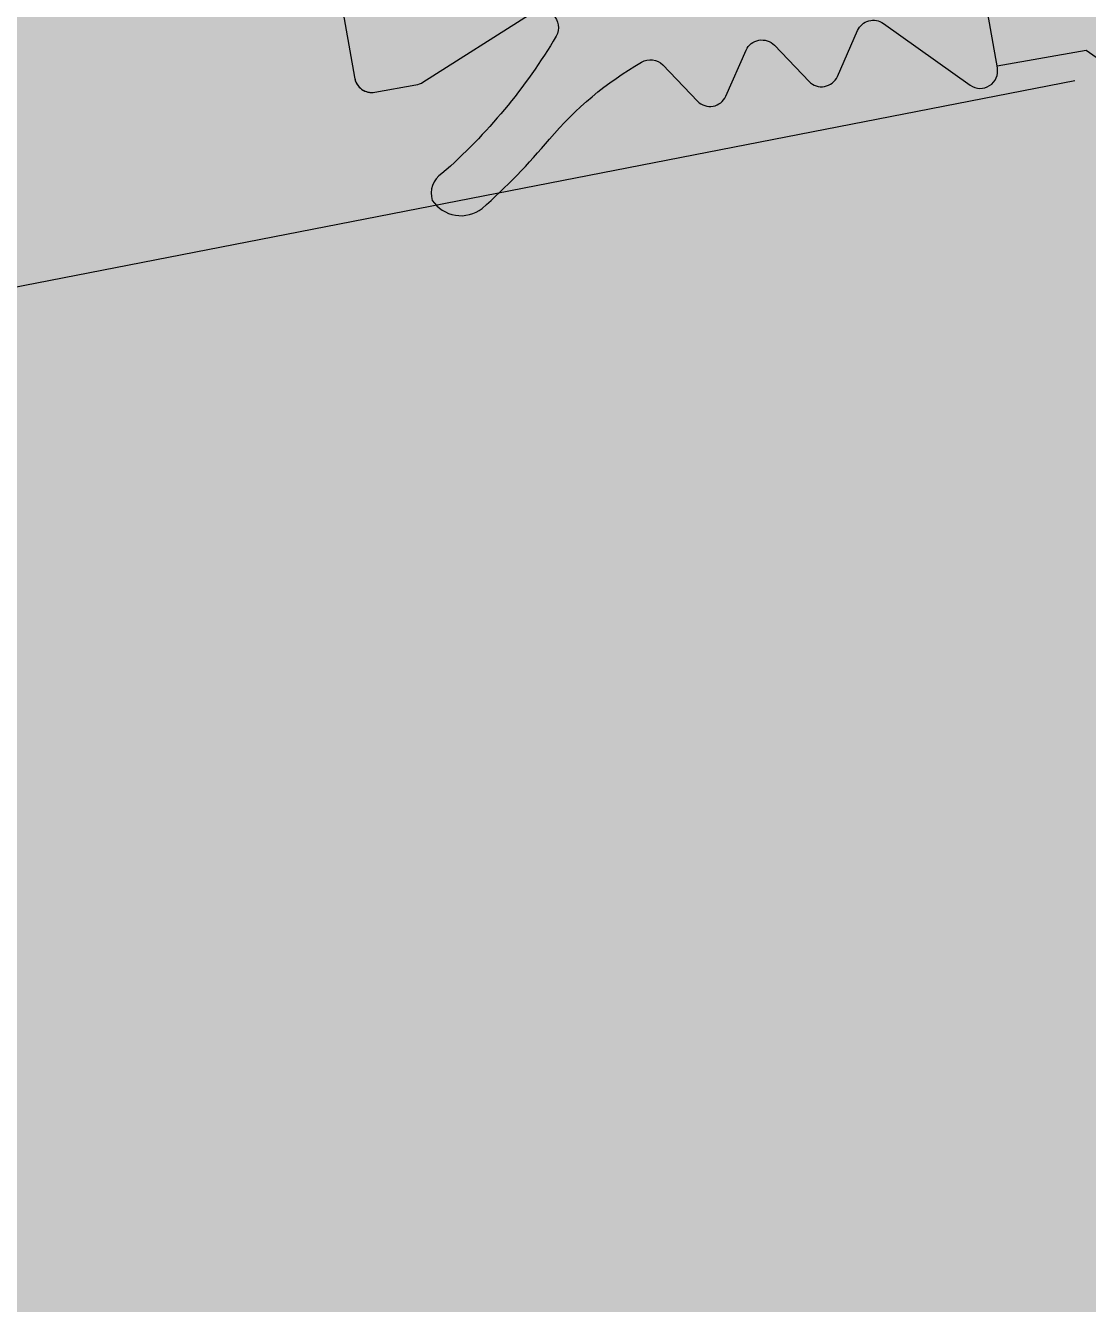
# Model space of a CAD drawing. Header units: millimetres. Extents: x -9096648 to 8741128, y -70248 to 735163.
# Drawn here: x -194502.36 to -194483.77, y 346344.55 to 346366.93 of the extents above; entities that cross this region are included whole.
import ezdxf
from ezdxf import colors
from ezdxf.entities.mleader import LeaderData, LeaderLine
from ezdxf.enums import TextEntityAlignment as Align
from ezdxf.math import Vec2, Vec3

# ---------------------------------------------------------------- set-up
doc = ezdxf.new("R2018")
doc.units = ezdxf.units.MM
for name, color, linetype, lineweight in [('АР_Маркер экспликации', 239, 'Continuous', 13), ('АР_Номер помещения', 1, 'Continuous', 25), ('АР_Отметки', 250, 'Continuous', 15), ('АР_Помещения_площадь', 19, 'Continuous', 9), ('АР_Размеры', 175, 'Continuous', 9), ('АР_Сущ Несущая стена', 202, 'Continuous', 30)]:
    doc.layers.add(name, color=color, linetype=linetype, lineweight=lineweight)
doc.layers.add('АР_Названия помещений', color=124, linetype='Continuous', lineweight=5, plot=False)
doc.styles.add('ISOCPEUR', font='isocpeui.ttf', dxfattribs={"height": 250})
doc.styles.get("Standard").update_dxf_attribs({"font": 'arial.ttf'})

# ---------------------------------------------------------------- blocks, each defined once
blk = doc.blocks.new('*U2187')
at = {"color": 8, "style": 'ISOCPEUR', "flags": 1}
blk.add_attdef('КАТЕГОРИЯ', (-499.166, -2092.186), '', height=250, dxfattribs=at)
at = {"layer": 'АР_Номер помещения', "color": 8, "style": 'ISOCPEUR'}
blk.add_attdef('НОМЕР_ПОМЕЩЕНИЯ', text='', height=300, dxfattribs=at).set_placement((-21006.233, -3796.072), align=Align.MIDDLE_CENTER)
at = {"layer": 'АР_Помещения_площадь', "color": 8, "lineweight": 30, "flags": 104}
blk.add_attdef('ИМЯ_ПОМЕЩЕНИЯ', text='', height=100, dxfattribs=at).set_placement((157.628, 1217.141), align=Align.MIDDLE_CENTER)
at = {"layer": 'АР_Помещения_площадь', "color": 8, "style": 'ISOCPEUR'}
blk.add_attdef('ПЛОЩАДЬ_ПОМЕЩЕНИЯ', text='', height=200, dxfattribs=at).set_placement((-20054.82, -13069.522), align=Align.MIDDLE_RIGHT)
blk = doc.blocks.new('*U2171')
at = {"color": 8, "style": 'ISOCPEUR', "flags": 1}
blk.add_attdef('КАТЕГОРИЯ', (-499.166, -2092.186), '', height=250, dxfattribs=at)
at = {"layer": 'АР_Номер помещения', "color": 8, "style": 'ISOCPEUR'}
blk.add_attdef('НОМЕР_ПОМЕЩЕНИЯ', text='', height=300, dxfattribs=at).set_placement((1135.237, -4683.519), align=Align.MIDDLE_CENTER)
at = {"layer": 'АР_Помещения_площадь', "color": 8, "lineweight": 30, "flags": 104}
blk.add_attdef('ИМЯ_ПОМЕЩЕНИЯ', text='', height=100, dxfattribs=at).set_placement((157.628, 1217.141), align=Align.MIDDLE_CENTER)
at = {"layer": 'АР_Помещения_площадь', "color": 8, "style": 'ISOCPEUR'}
blk.add_attdef('ПЛОЩАДЬ_ПОМЕЩЕНИЯ', text='', height=200, dxfattribs=at).set_placement((6388.051, -10752.088), align=Align.MIDDLE_RIGHT)
blk = doc.blocks.new('*U2167')
at = {"color": 8, "style": 'ISOCPEUR', "flags": 1}
blk.add_attdef('КАТЕГОРИЯ', (-499.166, -2092.186), '', height=250, dxfattribs=at)
at = {"layer": 'АР_Номер помещения', "color": 8, "style": 'ISOCPEUR'}
blk.add_attdef('НОМЕР_ПОМЕЩЕНИЯ', text='', height=300, dxfattribs=at).set_placement((-20232.679, 2600.078), align=Align.MIDDLE_CENTER)
at = {"layer": 'АР_Помещения_площадь', "color": 8, "style": 'ISOCPEUR'}
blk.add_attdef('ПЛОЩАДЬ_ПОМЕЩЕНИЯ', text='', height=200, dxfattribs=at).set_placement((-20053.458, 1769.683), align=Align.MIDDLE_RIGHT)
at = {"layer": 'АР_Помещения_площадь', "color": 8, "lineweight": 30, "flags": 104}
blk.add_attdef('ИМЯ_ПОМЕЩЕНИЯ', text='', height=100, dxfattribs=at).set_placement((157.628, 1217.141), align=Align.MIDDLE_CENTER)
blk = doc.blocks.new('*U2168')
at = {"color": 8, "style": 'ISOCPEUR', "flags": 1}
blk.add_attdef('КАТЕГОРИЯ', (-499.166, -2092.186), '', height=250, dxfattribs=at)
at = {"layer": 'АР_Номер помещения', "color": 8, "style": 'ISOCPEUR'}
blk.add_attdef('НОМЕР_ПОМЕЩЕНИЯ', text='', height=300, dxfattribs=at).set_placement((-17103.919, 4164.009), align=Align.MIDDLE_CENTER)
at = {"layer": 'АР_Помещения_площадь', "color": 8, "style": 'ISOCPEUR'}
blk.add_attdef('ПЛОЩАДЬ_ПОМЕЩЕНИЯ', text='', height=200, dxfattribs=at).set_placement((-15108.805, 2968.381), align=Align.MIDDLE_RIGHT)
at = {"layer": 'АР_Помещения_площадь', "color": 8, "lineweight": 30, "flags": 104}
blk.add_attdef('ИМЯ_ПОМЕЩЕНИЯ', text='', height=100, dxfattribs=at).set_placement((157.628, 1217.141), align=Align.MIDDLE_CENTER)
blk = doc.blocks.new('_DotSmall')
at = {"color": 8, "linetype": 'ByBlock', "const_width": 0.5}
blk.add_lwpolyline([(-0.0625, 0, 1), (0.0625, 0, 1)], format="xyb", close=True, dxfattribs=at)

msp = doc.modelspace()

# ---------------------------------------------------------------- linework, layer by layer
at = {"layer": 'АР_Размеры', "color": 8, "ltscale": 150}
msp.add_line((-194483.993, 346365.962), (-196545.19, 345964.013), dxfattribs=at)
msp.add_line((-194483.993, 346365.962), (-196545.19, 345964.013), dxfattribs=at)
msp.add_line((-194483.993, 346365.962), (-196545.19, 345964.013), dxfattribs=at)
msp.add_line((-194483.993, 346365.962), (-196545.19, 345964.013), dxfattribs=at)
msp.add_line((-194483.993, 346365.962), (-196545.19, 345964.013), dxfattribs=at)
msp.add_line((-194483.993, 346365.962), (-196545.19, 345964.013), dxfattribs=at)
msp.add_line((-194483.993, 346365.962), (-196545.19, 345964.013), dxfattribs=at)
msp.add_line((-194483.993, 346365.962), (-196545.19, 345964.013), dxfattribs=at)
msp.add_line((-194483.993, 346365.962), (-196545.19, 345964.013), dxfattribs=at)
msp.add_line((-194483.993, 346365.962), (-196545.19, 345964.013), dxfattribs=at)
msp.add_line((-194483.993, 346365.962), (-196545.19, 345964.013), dxfattribs=at)
msp.add_line((-194483.993, 346365.962), (-196545.19, 345964.013), dxfattribs=at)
msp.add_line((-194483.993, 346365.962), (-196545.19, 345964.013), dxfattribs=at)
msp.add_line((-194483.993, 346365.962), (-196545.19, 345964.013), dxfattribs=at)
msp.add_line((-194483.993, 346365.962), (-196545.19, 345964.013), dxfattribs=at)
msp.add_line((-194483.993, 346365.962), (-196545.19, 345964.013), dxfattribs=at)
msp.add_line((-194483.993, 346365.962), (-196545.19, 345964.013), dxfattribs=at)
msp.add_line((-194483.993, 346365.962), (-196545.19, 345964.013), dxfattribs=at)
msp.add_line((-194483.993, 346365.962), (-196545.19, 345964.013), dxfattribs=at)
msp.add_line((-194483.993, 346365.962), (-196545.19, 345964.013), dxfattribs=at)
msp.add_line((-194483.993, 346365.962), (-196545.19, 345964.013), dxfattribs=at)
msp.add_line((-194483.993, 346365.962), (-196545.19, 345964.013), dxfattribs=at)
msp.add_line((-194483.993, 346365.962), (-196545.19, 345964.013), dxfattribs=at)
msp.add_line((-194483.993, 346365.962), (-196545.19, 345964.013), dxfattribs=at)
msp.add_line((-194483.993, 346365.962), (-196545.19, 345964.013), dxfattribs=at)
msp.add_line((-194483.993, 346365.962), (-196545.19, 345964.013), dxfattribs=at)
msp.add_line((-194483.993, 346365.962), (-196545.19, 345964.013), dxfattribs=at)
msp.add_line((-194483.993, 346365.962), (-196545.19, 345964.013), dxfattribs=at)
msp.add_line((-194483.993, 346365.962), (-196545.19, 345964.013), dxfattribs=at)
msp.add_line((-194483.993, 346365.962), (-196545.19, 345964.013), dxfattribs=at)
msp.add_line((-194483.993, 346365.962), (-196545.19, 345964.013), dxfattribs=at)
msp.add_line((-194483.993, 346365.962), (-196545.19, 345964.013), dxfattribs=at)
msp.add_line((-194483.993, 346365.962), (-196545.19, 345964.013), dxfattribs=at)
msp.add_line((-194483.993, 346365.962), (-196545.19, 345964.013), dxfattribs=at)
msp.add_line((-194483.993, 346365.962), (-196545.19, 345964.013), dxfattribs=at)
at = {"layer": 'АР_Размеры', "color": 8, "lineweight": 0, "ltscale": 100, "transparency": 33554687}
msp.add_lwpolyline([(-194497.856, 346373.11), (-194496.6, 346366.027, 0.430028), (-194496.244, 346365.762), (-194495.524, 346365.89, 0.109814), (-194495.402, 346365.94), (-194493.51, 346367.143, -0.800036), (-194493.07, 346366.743, -0.079083), (-194495.069, 346364.336, 0.348803), (-194495.239, 346363.868, 0.436125), (-194494.368, 346363.727, 0.038423), (-194493.188, 346364.939, -0.086853), (-194491.578, 346366.288, -0.346763), (-194491.204, 346366.24), (-194490.596, 346365.604, 0.527877), (-194490.101, 346365.692), (-194489.748, 346366.498, -0.527877), (-194489.252, 346366.585), (-194488.645, 346365.95, 0.527877), (-194488.149, 346366.038), (-194487.796, 346366.844, -0.469739), (-194487.344, 346366.968), (-194485.823, 346365.885, 0.667984), (-194485.348, 346366.188), (-194486.919, 346375.048, 0.414214)], format="xyb", dxfattribs=at)
msp.add_lwpolyline([(-194497.856, 346373.11), (-194496.6, 346366.027, 0.430028), (-194496.244, 346365.762), (-194495.524, 346365.89, 0.109814), (-194495.402, 346365.94), (-194493.51, 346367.143, -0.800036), (-194493.07, 346366.743, -0.079083), (-194495.069, 346364.336, 0.348803), (-194495.239, 346363.868, 0.436125), (-194494.368, 346363.727, 0.038423), (-194493.188, 346364.939, -0.086853), (-194491.578, 346366.288, -0.346763), (-194491.204, 346366.24), (-194490.596, 346365.604, 0.527877), (-194490.101, 346365.692), (-194489.748, 346366.498, -0.527877), (-194489.252, 346366.585), (-194488.645, 346365.95, 0.527877), (-194488.149, 346366.038), (-194487.796, 346366.844, -0.469739), (-194487.344, 346366.968), (-194485.823, 346365.885, 0.667984), (-194485.348, 346366.188), (-194486.919, 346375.048, 0.414214)], format="xyb", dxfattribs=at)
msp.add_lwpolyline([(-194497.856, 346373.11), (-194496.6, 346366.027, 0.430028), (-194496.244, 346365.762), (-194495.524, 346365.89, 0.109814), (-194495.402, 346365.94), (-194493.51, 346367.143, -0.800036), (-194493.07, 346366.743, -0.079083), (-194495.069, 346364.336, 0.348803), (-194495.239, 346363.868, 0.436125), (-194494.368, 346363.727, 0.038423), (-194493.188, 346364.939, -0.086853), (-194491.578, 346366.288, -0.346763), (-194491.204, 346366.24), (-194490.596, 346365.604, 0.527877), (-194490.101, 346365.692), (-194489.748, 346366.498, -0.527877), (-194489.252, 346366.585), (-194488.645, 346365.95, 0.527877), (-194488.149, 346366.038), (-194487.796, 346366.844, -0.469739), (-194487.344, 346366.968), (-194485.823, 346365.885, 0.667984), (-194485.348, 346366.188), (-194486.919, 346375.048, 0.414214)], format="xyb", dxfattribs=at)
msp.add_lwpolyline([(-194497.856, 346373.11), (-194496.6, 346366.027, 0.430028), (-194496.244, 346365.762), (-194495.524, 346365.89, 0.109814), (-194495.402, 346365.94), (-194493.51, 346367.143, -0.800036), (-194493.07, 346366.743, -0.079083), (-194495.069, 346364.336, 0.348803), (-194495.239, 346363.868, 0.436125), (-194494.368, 346363.727, 0.038423), (-194493.188, 346364.939, -0.086853), (-194491.578, 346366.288, -0.346763), (-194491.204, 346366.24), (-194490.596, 346365.604, 0.527877), (-194490.101, 346365.692), (-194489.748, 346366.498, -0.527877), (-194489.252, 346366.585), (-194488.645, 346365.95, 0.527877), (-194488.149, 346366.038), (-194487.796, 346366.844, -0.469739), (-194487.344, 346366.968), (-194485.823, 346365.885, 0.667984), (-194485.348, 346366.188), (-194486.919, 346375.048, 0.414214)], format="xyb", dxfattribs=at)
msp.add_lwpolyline([(-194497.856, 346373.11), (-194496.6, 346366.027, 0.430028), (-194496.244, 346365.762), (-194495.524, 346365.89, 0.109814), (-194495.402, 346365.94), (-194493.51, 346367.143, -0.800036), (-194493.07, 346366.743, -0.079083), (-194495.069, 346364.336, 0.348803), (-194495.239, 346363.868, 0.436125), (-194494.368, 346363.727, 0.038423), (-194493.188, 346364.939, -0.086853), (-194491.578, 346366.288, -0.346763), (-194491.204, 346366.24), (-194490.596, 346365.604, 0.527877), (-194490.101, 346365.692), (-194489.748, 346366.498, -0.527877), (-194489.252, 346366.585), (-194488.645, 346365.95, 0.527877), (-194488.149, 346366.038), (-194487.796, 346366.844, -0.469739), (-194487.344, 346366.968), (-194485.823, 346365.885, 0.667984), (-194485.348, 346366.188), (-194486.919, 346375.048, 0.414214)], format="xyb", dxfattribs=at)
msp.add_lwpolyline([(-194497.856, 346373.11), (-194496.6, 346366.027, 0.430028), (-194496.244, 346365.762), (-194495.524, 346365.89, 0.109814), (-194495.402, 346365.94), (-194493.51, 346367.143, -0.800036), (-194493.07, 346366.743, -0.079083), (-194495.069, 346364.336, 0.348803), (-194495.239, 346363.868, 0.436125), (-194494.368, 346363.727, 0.038423), (-194493.188, 346364.939, -0.086853), (-194491.578, 346366.288, -0.346763), (-194491.204, 346366.24), (-194490.596, 346365.604, 0.527877), (-194490.101, 346365.692), (-194489.748, 346366.498, -0.527877), (-194489.252, 346366.585), (-194488.645, 346365.95, 0.527877), (-194488.149, 346366.038), (-194487.796, 346366.844, -0.469739), (-194487.344, 346366.968), (-194485.823, 346365.885, 0.667984), (-194485.348, 346366.188), (-194486.919, 346375.048, 0.414214)], format="xyb", dxfattribs=at)
msp.add_lwpolyline([(-194497.856, 346373.11), (-194496.6, 346366.027, 0.430028), (-194496.244, 346365.762), (-194495.524, 346365.89, 0.109814), (-194495.402, 346365.94), (-194493.51, 346367.143, -0.800036), (-194493.07, 346366.743, -0.079083), (-194495.069, 346364.336, 0.348803), (-194495.239, 346363.868, 0.436125), (-194494.368, 346363.727, 0.038423), (-194493.188, 346364.939, -0.086853), (-194491.578, 346366.288, -0.346763), (-194491.204, 346366.24), (-194490.596, 346365.604, 0.527877), (-194490.101, 346365.692), (-194489.748, 346366.498, -0.527877), (-194489.252, 346366.585), (-194488.645, 346365.95, 0.527877), (-194488.149, 346366.038), (-194487.796, 346366.844, -0.469739), (-194487.344, 346366.968), (-194485.823, 346365.885, 0.667984), (-194485.348, 346366.188), (-194486.919, 346375.048, 0.414214)], format="xyb", dxfattribs=at)
msp.add_lwpolyline([(-194497.856, 346373.11), (-194496.6, 346366.027, 0.430028), (-194496.244, 346365.762), (-194495.524, 346365.89, 0.109814), (-194495.402, 346365.94), (-194493.51, 346367.143, -0.800036), (-194493.07, 346366.743, -0.079083), (-194495.069, 346364.336, 0.348803), (-194495.239, 346363.868, 0.436125), (-194494.368, 346363.727, 0.038423), (-194493.188, 346364.939, -0.086853), (-194491.578, 346366.288, -0.346763), (-194491.204, 346366.24), (-194490.596, 346365.604, 0.527877), (-194490.101, 346365.692), (-194489.748, 346366.498, -0.527877), (-194489.252, 346366.585), (-194488.645, 346365.95, 0.527877), (-194488.149, 346366.038), (-194487.796, 346366.844, -0.469739), (-194487.344, 346366.968), (-194485.823, 346365.885, 0.667984), (-194485.348, 346366.188), (-194486.919, 346375.048, 0.414214)], format="xyb", dxfattribs=at)
msp.add_lwpolyline([(-194497.856, 346373.11), (-194496.6, 346366.027, 0.430028), (-194496.244, 346365.762), (-194495.524, 346365.89, 0.109814), (-194495.402, 346365.94), (-194493.51, 346367.143, -0.800036), (-194493.07, 346366.743, -0.079083), (-194495.069, 346364.336, 0.348803), (-194495.239, 346363.868, 0.436125), (-194494.368, 346363.727, 0.038423), (-194493.188, 346364.939, -0.086853), (-194491.578, 346366.288, -0.346763), (-194491.204, 346366.24), (-194490.596, 346365.604, 0.527877), (-194490.101, 346365.692), (-194489.748, 346366.498, -0.527877), (-194489.252, 346366.585), (-194488.645, 346365.95, 0.527877), (-194488.149, 346366.038), (-194487.796, 346366.844, -0.469739), (-194487.344, 346366.968), (-194485.823, 346365.885, 0.667984), (-194485.348, 346366.188), (-194486.919, 346375.048, 0.414214)], format="xyb", dxfattribs=at)
msp.add_lwpolyline([(-194497.856, 346373.11), (-194496.6, 346366.027, 0.430028), (-194496.244, 346365.762), (-194495.524, 346365.89, 0.109814), (-194495.402, 346365.94), (-194493.51, 346367.143, -0.800036), (-194493.07, 346366.743, -0.079083), (-194495.069, 346364.336, 0.348803), (-194495.239, 346363.868, 0.436125), (-194494.368, 346363.727, 0.038423), (-194493.188, 346364.939, -0.086853), (-194491.578, 346366.288, -0.346763), (-194491.204, 346366.24), (-194490.596, 346365.604, 0.527877), (-194490.101, 346365.692), (-194489.748, 346366.498, -0.527877), (-194489.252, 346366.585), (-194488.645, 346365.95, 0.527877), (-194488.149, 346366.038), (-194487.796, 346366.844, -0.469739), (-194487.344, 346366.968), (-194485.823, 346365.885, 0.667984), (-194485.348, 346366.188), (-194486.919, 346375.048, 0.414214)], format="xyb", dxfattribs=at)
msp.add_lwpolyline([(-194497.856, 346373.11), (-194496.6, 346366.027, 0.430028), (-194496.244, 346365.762), (-194495.524, 346365.89, 0.109814), (-194495.402, 346365.94), (-194493.51, 346367.143, -0.800036), (-194493.07, 346366.743, -0.079083), (-194495.069, 346364.336, 0.348803), (-194495.239, 346363.868, 0.436125), (-194494.368, 346363.727, 0.038423), (-194493.188, 346364.939, -0.086853), (-194491.578, 346366.288, -0.346763), (-194491.204, 346366.24), (-194490.596, 346365.604, 0.527877), (-194490.101, 346365.692), (-194489.748, 346366.498, -0.527877), (-194489.252, 346366.585), (-194488.645, 346365.95, 0.527877), (-194488.149, 346366.038), (-194487.796, 346366.844, -0.469739), (-194487.344, 346366.968), (-194485.823, 346365.885, 0.667984), (-194485.348, 346366.188), (-194486.919, 346375.048, 0.414214)], format="xyb", dxfattribs=at)
msp.add_lwpolyline([(-194497.856, 346373.11), (-194496.6, 346366.027, 0.430028), (-194496.244, 346365.762), (-194495.524, 346365.89, 0.109814), (-194495.402, 346365.94), (-194493.51, 346367.143, -0.800036), (-194493.07, 346366.743, -0.079083), (-194495.069, 346364.336, 0.348803), (-194495.239, 346363.868, 0.436125), (-194494.368, 346363.727, 0.038423), (-194493.188, 346364.939, -0.086853), (-194491.578, 346366.288, -0.346763), (-194491.204, 346366.24), (-194490.596, 346365.604, 0.527877), (-194490.101, 346365.692), (-194489.748, 346366.498, -0.527877), (-194489.252, 346366.585), (-194488.645, 346365.95, 0.527877), (-194488.149, 346366.038), (-194487.796, 346366.844, -0.469739), (-194487.344, 346366.968), (-194485.823, 346365.885, 0.667984), (-194485.348, 346366.188), (-194486.919, 346375.048, 0.414214)], format="xyb", dxfattribs=at)
msp.add_lwpolyline([(-194497.856, 346373.11), (-194496.6, 346366.027, 0.430028), (-194496.244, 346365.762), (-194495.524, 346365.89, 0.109814), (-194495.402, 346365.94), (-194493.51, 346367.143, -0.800036), (-194493.07, 346366.743, -0.079083), (-194495.069, 346364.336, 0.348803), (-194495.239, 346363.868, 0.436125), (-194494.368, 346363.727, 0.038423), (-194493.188, 346364.939, -0.086853), (-194491.578, 346366.288, -0.346763), (-194491.204, 346366.24), (-194490.596, 346365.604, 0.527877), (-194490.101, 346365.692), (-194489.748, 346366.498, -0.527877), (-194489.252, 346366.585), (-194488.645, 346365.95, 0.527877), (-194488.149, 346366.038), (-194487.796, 346366.844, -0.469739), (-194487.344, 346366.968), (-194485.823, 346365.885, 0.667984), (-194485.348, 346366.188), (-194486.919, 346375.048, 0.414214)], format="xyb", dxfattribs=at)
msp.add_lwpolyline([(-194497.856, 346373.11), (-194496.6, 346366.027, 0.430028), (-194496.244, 346365.762), (-194495.524, 346365.89, 0.109814), (-194495.402, 346365.94), (-194493.51, 346367.143, -0.800036), (-194493.07, 346366.743, -0.079083), (-194495.069, 346364.336, 0.348803), (-194495.239, 346363.868, 0.436125), (-194494.368, 346363.727, 0.038423), (-194493.188, 346364.939, -0.086853), (-194491.578, 346366.288, -0.346763), (-194491.204, 346366.24), (-194490.596, 346365.604, 0.527877), (-194490.101, 346365.692), (-194489.748, 346366.498, -0.527877), (-194489.252, 346366.585), (-194488.645, 346365.95, 0.527877), (-194488.149, 346366.038), (-194487.796, 346366.844, -0.469739), (-194487.344, 346366.968), (-194485.823, 346365.885, 0.667984), (-194485.348, 346366.188), (-194486.919, 346375.048, 0.414214)], format="xyb", dxfattribs=at)
msp.add_lwpolyline([(-194497.856, 346373.11), (-194496.6, 346366.027, 0.430028), (-194496.244, 346365.762), (-194495.524, 346365.89, 0.109814), (-194495.402, 346365.94), (-194493.51, 346367.143, -0.800036), (-194493.07, 346366.743, -0.079083), (-194495.069, 346364.336, 0.348803), (-194495.239, 346363.868, 0.436125), (-194494.368, 346363.727, 0.038423), (-194493.188, 346364.939, -0.086853), (-194491.578, 346366.288, -0.346763), (-194491.204, 346366.24), (-194490.596, 346365.604, 0.527877), (-194490.101, 346365.692), (-194489.748, 346366.498, -0.527877), (-194489.252, 346366.585), (-194488.645, 346365.95, 0.527877), (-194488.149, 346366.038), (-194487.796, 346366.844, -0.469739), (-194487.344, 346366.968), (-194485.823, 346365.885, 0.667984), (-194485.348, 346366.188), (-194486.919, 346375.048, 0.414214)], format="xyb", dxfattribs=at)
msp.add_lwpolyline([(-194497.856, 346373.11), (-194496.6, 346366.027, 0.430028), (-194496.244, 346365.762), (-194495.524, 346365.89, 0.109814), (-194495.402, 346365.94), (-194493.51, 346367.143, -0.800036), (-194493.07, 346366.743, -0.079083), (-194495.069, 346364.336, 0.348803), (-194495.239, 346363.868, 0.436125), (-194494.368, 346363.727, 0.038423), (-194493.188, 346364.939, -0.086853), (-194491.578, 346366.288, -0.346763), (-194491.204, 346366.24), (-194490.596, 346365.604, 0.527877), (-194490.101, 346365.692), (-194489.748, 346366.498, -0.527877), (-194489.252, 346366.585), (-194488.645, 346365.95, 0.527877), (-194488.149, 346366.038), (-194487.796, 346366.844, -0.469739), (-194487.344, 346366.968), (-194485.823, 346365.885, 0.667984), (-194485.348, 346366.188), (-194486.919, 346375.048, 0.414214)], format="xyb", dxfattribs=at)
msp.add_lwpolyline([(-194497.856, 346373.11), (-194496.6, 346366.027, 0.430028), (-194496.244, 346365.762), (-194495.524, 346365.89, 0.109814), (-194495.402, 346365.94), (-194493.51, 346367.143, -0.800036), (-194493.07, 346366.743, -0.079083), (-194495.069, 346364.336, 0.348803), (-194495.239, 346363.868, 0.436125), (-194494.368, 346363.727, 0.038423), (-194493.188, 346364.939, -0.086853), (-194491.578, 346366.288, -0.346763), (-194491.204, 346366.24), (-194490.596, 346365.604, 0.527877), (-194490.101, 346365.692), (-194489.748, 346366.498, -0.527877), (-194489.252, 346366.585), (-194488.645, 346365.95, 0.527877), (-194488.149, 346366.038), (-194487.796, 346366.844, -0.469739), (-194487.344, 346366.968), (-194485.823, 346365.885, 0.667984), (-194485.348, 346366.188), (-194486.919, 346375.048, 0.414214)], format="xyb", dxfattribs=at)
msp.add_lwpolyline([(-194497.856, 346373.11), (-194496.6, 346366.027, 0.430028), (-194496.244, 346365.762), (-194495.524, 346365.89, 0.109814), (-194495.402, 346365.94), (-194493.51, 346367.143, -0.800036), (-194493.07, 346366.743, -0.079083), (-194495.069, 346364.336, 0.348803), (-194495.239, 346363.868, 0.436125), (-194494.368, 346363.727, 0.038423), (-194493.188, 346364.939, -0.086853), (-194491.578, 346366.288, -0.346763), (-194491.204, 346366.24), (-194490.596, 346365.604, 0.527877), (-194490.101, 346365.692), (-194489.748, 346366.498, -0.527877), (-194489.252, 346366.585), (-194488.645, 346365.95, 0.527877), (-194488.149, 346366.038), (-194487.796, 346366.844, -0.469739), (-194487.344, 346366.968), (-194485.823, 346365.885, 0.667984), (-194485.348, 346366.188), (-194486.919, 346375.048, 0.414214)], format="xyb", dxfattribs=at)
msp.add_lwpolyline([(-194497.856, 346373.11), (-194496.6, 346366.027, 0.430028), (-194496.244, 346365.762), (-194495.524, 346365.89, 0.109814), (-194495.402, 346365.94), (-194493.51, 346367.143, -0.800036), (-194493.07, 346366.743, -0.079083), (-194495.069, 346364.336, 0.348803), (-194495.239, 346363.868, 0.436125), (-194494.368, 346363.727, 0.038423), (-194493.188, 346364.939, -0.086853), (-194491.578, 346366.288, -0.346763), (-194491.204, 346366.24), (-194490.596, 346365.604, 0.527877), (-194490.101, 346365.692), (-194489.748, 346366.498, -0.527877), (-194489.252, 346366.585), (-194488.645, 346365.95, 0.527877), (-194488.149, 346366.038), (-194487.796, 346366.844, -0.469739), (-194487.344, 346366.968), (-194485.823, 346365.885, 0.667984), (-194485.348, 346366.188), (-194486.919, 346375.048, 0.414214)], format="xyb", dxfattribs=at)
msp.add_lwpolyline([(-194497.856, 346373.11), (-194496.6, 346366.027, 0.430028), (-194496.244, 346365.762), (-194495.524, 346365.89, 0.109814), (-194495.402, 346365.94), (-194493.51, 346367.143, -0.800036), (-194493.07, 346366.743, -0.079083), (-194495.069, 346364.336, 0.348803), (-194495.239, 346363.868, 0.436125), (-194494.368, 346363.727, 0.038423), (-194493.188, 346364.939, -0.086853), (-194491.578, 346366.288, -0.346763), (-194491.204, 346366.24), (-194490.596, 346365.604, 0.527877), (-194490.101, 346365.692), (-194489.748, 346366.498, -0.527877), (-194489.252, 346366.585), (-194488.645, 346365.95, 0.527877), (-194488.149, 346366.038), (-194487.796, 346366.844, -0.469739), (-194487.344, 346366.968), (-194485.823, 346365.885, 0.667984), (-194485.348, 346366.188), (-194486.919, 346375.048, 0.414214)], format="xyb", dxfattribs=at)
msp.add_lwpolyline([(-194497.856, 346373.11), (-194496.6, 346366.027, 0.430028), (-194496.244, 346365.762), (-194495.524, 346365.89, 0.109814), (-194495.402, 346365.94), (-194493.51, 346367.143, -0.800036), (-194493.07, 346366.743, -0.079083), (-194495.069, 346364.336, 0.348803), (-194495.239, 346363.868, 0.436125), (-194494.368, 346363.727, 0.038423), (-194493.188, 346364.939, -0.086853), (-194491.578, 346366.288, -0.346763), (-194491.204, 346366.24), (-194490.596, 346365.604, 0.527877), (-194490.101, 346365.692), (-194489.748, 346366.498, -0.527877), (-194489.252, 346366.585), (-194488.645, 346365.95, 0.527877), (-194488.149, 346366.038), (-194487.796, 346366.844, -0.469739), (-194487.344, 346366.968), (-194485.823, 346365.885, 0.667984), (-194485.348, 346366.188), (-194486.919, 346375.048, 0.414214)], format="xyb", dxfattribs=at)
msp.add_lwpolyline([(-194497.856, 346373.11), (-194496.6, 346366.027, 0.430028), (-194496.244, 346365.762), (-194495.524, 346365.89, 0.109814), (-194495.402, 346365.94), (-194493.51, 346367.143, -0.800036), (-194493.07, 346366.743, -0.079083), (-194495.069, 346364.336, 0.348803), (-194495.239, 346363.868, 0.436125), (-194494.368, 346363.727, 0.038423), (-194493.188, 346364.939, -0.086853), (-194491.578, 346366.288, -0.346763), (-194491.204, 346366.24), (-194490.596, 346365.604, 0.527877), (-194490.101, 346365.692), (-194489.748, 346366.498, -0.527877), (-194489.252, 346366.585), (-194488.645, 346365.95, 0.527877), (-194488.149, 346366.038), (-194487.796, 346366.844, -0.469739), (-194487.344, 346366.968), (-194485.823, 346365.885, 0.667984), (-194485.348, 346366.188), (-194486.919, 346375.048, 0.414214)], format="xyb", dxfattribs=at)
msp.add_lwpolyline([(-194497.856, 346373.11), (-194496.6, 346366.027, 0.430028), (-194496.244, 346365.762), (-194495.524, 346365.89, 0.109814), (-194495.402, 346365.94), (-194493.51, 346367.143, -0.800036), (-194493.07, 346366.743, -0.079083), (-194495.069, 346364.336, 0.348803), (-194495.239, 346363.868, 0.436125), (-194494.368, 346363.727, 0.038423), (-194493.188, 346364.939, -0.086853), (-194491.578, 346366.288, -0.346763), (-194491.204, 346366.24), (-194490.596, 346365.604, 0.527877), (-194490.101, 346365.692), (-194489.748, 346366.498, -0.527877), (-194489.252, 346366.585), (-194488.645, 346365.95, 0.527877), (-194488.149, 346366.038), (-194487.796, 346366.844, -0.469739), (-194487.344, 346366.968), (-194485.823, 346365.885, 0.667984), (-194485.348, 346366.188), (-194486.919, 346375.048, 0.414214)], format="xyb", dxfattribs=at)
msp.add_lwpolyline([(-194497.856, 346373.11), (-194496.6, 346366.027, 0.430028), (-194496.244, 346365.762), (-194495.524, 346365.89, 0.109814), (-194495.402, 346365.94), (-194493.51, 346367.143, -0.800036), (-194493.07, 346366.743, -0.079083), (-194495.069, 346364.336, 0.348803), (-194495.239, 346363.868, 0.436125), (-194494.368, 346363.727, 0.038423), (-194493.188, 346364.939, -0.086853), (-194491.578, 346366.288, -0.346763), (-194491.204, 346366.24), (-194490.596, 346365.604, 0.527877), (-194490.101, 346365.692), (-194489.748, 346366.498, -0.527877), (-194489.252, 346366.585), (-194488.645, 346365.95, 0.527877), (-194488.149, 346366.038), (-194487.796, 346366.844, -0.469739), (-194487.344, 346366.968), (-194485.823, 346365.885, 0.667984), (-194485.348, 346366.188), (-194486.919, 346375.048, 0.414214)], format="xyb", dxfattribs=at)
msp.add_lwpolyline([(-194497.856, 346373.11), (-194496.6, 346366.027, 0.430028), (-194496.244, 346365.762), (-194495.524, 346365.89, 0.109814), (-194495.402, 346365.94), (-194493.51, 346367.143, -0.800036), (-194493.07, 346366.743, -0.079083), (-194495.069, 346364.336, 0.348803), (-194495.239, 346363.868, 0.436125), (-194494.368, 346363.727, 0.038423), (-194493.188, 346364.939, -0.086853), (-194491.578, 346366.288, -0.346763), (-194491.204, 346366.24), (-194490.596, 346365.604, 0.527877), (-194490.101, 346365.692), (-194489.748, 346366.498, -0.527877), (-194489.252, 346366.585), (-194488.645, 346365.95, 0.527877), (-194488.149, 346366.038), (-194487.796, 346366.844, -0.469739), (-194487.344, 346366.968), (-194485.823, 346365.885, 0.667984), (-194485.348, 346366.188), (-194486.919, 346375.048, 0.414214)], format="xyb", dxfattribs=at)
msp.add_lwpolyline([(-194497.856, 346373.11), (-194496.6, 346366.027, 0.430028), (-194496.244, 346365.762), (-194495.524, 346365.89, 0.109814), (-194495.402, 346365.94), (-194493.51, 346367.143, -0.800036), (-194493.07, 346366.743, -0.079083), (-194495.069, 346364.336, 0.348803), (-194495.239, 346363.868, 0.436125), (-194494.368, 346363.727, 0.038423), (-194493.188, 346364.939, -0.086853), (-194491.578, 346366.288, -0.346763), (-194491.204, 346366.24), (-194490.596, 346365.604, 0.527877), (-194490.101, 346365.692), (-194489.748, 346366.498, -0.527877), (-194489.252, 346366.585), (-194488.645, 346365.95, 0.527877), (-194488.149, 346366.038), (-194487.796, 346366.844, -0.469739), (-194487.344, 346366.968), (-194485.823, 346365.885, 0.667984), (-194485.348, 346366.188), (-194486.919, 346375.048, 0.414214)], format="xyb", dxfattribs=at)
msp.add_lwpolyline([(-194497.856, 346373.11), (-194496.6, 346366.027, 0.430028), (-194496.244, 346365.762), (-194495.524, 346365.89, 0.109814), (-194495.402, 346365.94), (-194493.51, 346367.143, -0.800036), (-194493.07, 346366.743, -0.079083), (-194495.069, 346364.336, 0.348803), (-194495.239, 346363.868, 0.436125), (-194494.368, 346363.727, 0.038423), (-194493.188, 346364.939, -0.086853), (-194491.578, 346366.288, -0.346763), (-194491.204, 346366.24), (-194490.596, 346365.604, 0.527877), (-194490.101, 346365.692), (-194489.748, 346366.498, -0.527877), (-194489.252, 346366.585), (-194488.645, 346365.95, 0.527877), (-194488.149, 346366.038), (-194487.796, 346366.844, -0.469739), (-194487.344, 346366.968), (-194485.823, 346365.885, 0.667984), (-194485.348, 346366.188), (-194486.919, 346375.048, 0.414214)], format="xyb", dxfattribs=at)
msp.add_lwpolyline([(-194497.856, 346373.11), (-194496.6, 346366.027, 0.430028), (-194496.244, 346365.762), (-194495.524, 346365.89, 0.109814), (-194495.402, 346365.94), (-194493.51, 346367.143, -0.800036), (-194493.07, 346366.743, -0.079083), (-194495.069, 346364.336, 0.348803), (-194495.239, 346363.868, 0.436125), (-194494.368, 346363.727, 0.038423), (-194493.188, 346364.939, -0.086853), (-194491.578, 346366.288, -0.346763), (-194491.204, 346366.24), (-194490.596, 346365.604, 0.527877), (-194490.101, 346365.692), (-194489.748, 346366.498, -0.527877), (-194489.252, 346366.585), (-194488.645, 346365.95, 0.527877), (-194488.149, 346366.038), (-194487.796, 346366.844, -0.469739), (-194487.344, 346366.968), (-194485.823, 346365.885, 0.667984), (-194485.348, 346366.188), (-194486.919, 346375.048, 0.414214)], format="xyb", dxfattribs=at)
msp.add_lwpolyline([(-194497.856, 346373.11), (-194496.6, 346366.027, 0.430028), (-194496.244, 346365.762), (-194495.524, 346365.89, 0.109814), (-194495.402, 346365.94), (-194493.51, 346367.143, -0.800036), (-194493.07, 346366.743, -0.079083), (-194495.069, 346364.336, 0.348803), (-194495.239, 346363.868, 0.436125), (-194494.368, 346363.727, 0.038423), (-194493.188, 346364.939, -0.086853), (-194491.578, 346366.288, -0.346763), (-194491.204, 346366.24), (-194490.596, 346365.604, 0.527877), (-194490.101, 346365.692), (-194489.748, 346366.498, -0.527877), (-194489.252, 346366.585), (-194488.645, 346365.95, 0.527877), (-194488.149, 346366.038), (-194487.796, 346366.844, -0.469739), (-194487.344, 346366.968), (-194485.823, 346365.885, 0.667984), (-194485.348, 346366.188), (-194486.919, 346375.048, 0.414214)], format="xyb", dxfattribs=at)
msp.add_lwpolyline([(-194497.856, 346373.11), (-194496.6, 346366.027, 0.430028), (-194496.244, 346365.762), (-194495.524, 346365.89, 0.109814), (-194495.402, 346365.94), (-194493.51, 346367.143, -0.800036), (-194493.07, 346366.743, -0.079083), (-194495.069, 346364.336, 0.348803), (-194495.239, 346363.868, 0.436125), (-194494.368, 346363.727, 0.038423), (-194493.188, 346364.939, -0.086853), (-194491.578, 346366.288, -0.346763), (-194491.204, 346366.24), (-194490.596, 346365.604, 0.527877), (-194490.101, 346365.692), (-194489.748, 346366.498, -0.527877), (-194489.252, 346366.585), (-194488.645, 346365.95, 0.527877), (-194488.149, 346366.038), (-194487.796, 346366.844, -0.469739), (-194487.344, 346366.968), (-194485.823, 346365.885, 0.667984), (-194485.348, 346366.188), (-194486.919, 346375.048, 0.414214)], format="xyb", dxfattribs=at)
msp.add_lwpolyline([(-194497.856, 346373.11), (-194496.6, 346366.027, 0.430028), (-194496.244, 346365.762), (-194495.524, 346365.89, 0.109814), (-194495.402, 346365.94), (-194493.51, 346367.143, -0.800036), (-194493.07, 346366.743, -0.079083), (-194495.069, 346364.336, 0.348803), (-194495.239, 346363.868, 0.436125), (-194494.368, 346363.727, 0.038423), (-194493.188, 346364.939, -0.086853), (-194491.578, 346366.288, -0.346763), (-194491.204, 346366.24), (-194490.596, 346365.604, 0.527877), (-194490.101, 346365.692), (-194489.748, 346366.498, -0.527877), (-194489.252, 346366.585), (-194488.645, 346365.95, 0.527877), (-194488.149, 346366.038), (-194487.796, 346366.844, -0.469739), (-194487.344, 346366.968), (-194485.823, 346365.885, 0.667984), (-194485.348, 346366.188), (-194486.919, 346375.048, 0.414214)], format="xyb", dxfattribs=at)
msp.add_lwpolyline([(-194497.856, 346373.11), (-194496.6, 346366.027, 0.430028), (-194496.244, 346365.762), (-194495.524, 346365.89, 0.109814), (-194495.402, 346365.94), (-194493.51, 346367.143, -0.800036), (-194493.07, 346366.743, -0.079083), (-194495.069, 346364.336, 0.348803), (-194495.239, 346363.868, 0.436125), (-194494.368, 346363.727, 0.038423), (-194493.188, 346364.939, -0.086853), (-194491.578, 346366.288, -0.346763), (-194491.204, 346366.24), (-194490.596, 346365.604, 0.527877), (-194490.101, 346365.692), (-194489.748, 346366.498, -0.527877), (-194489.252, 346366.585), (-194488.645, 346365.95, 0.527877), (-194488.149, 346366.038), (-194487.796, 346366.844, -0.469739), (-194487.344, 346366.968), (-194485.823, 346365.885, 0.667984), (-194485.348, 346366.188), (-194486.919, 346375.048, 0.414214)], format="xyb", dxfattribs=at)
msp.add_lwpolyline([(-194497.856, 346373.11), (-194496.6, 346366.027, 0.430028), (-194496.244, 346365.762), (-194495.524, 346365.89, 0.109814), (-194495.402, 346365.94), (-194493.51, 346367.143, -0.800036), (-194493.07, 346366.743, -0.079083), (-194495.069, 346364.336, 0.348803), (-194495.239, 346363.868, 0.436125), (-194494.368, 346363.727, 0.038423), (-194493.188, 346364.939, -0.086853), (-194491.578, 346366.288, -0.346763), (-194491.204, 346366.24), (-194490.596, 346365.604, 0.527877), (-194490.101, 346365.692), (-194489.748, 346366.498, -0.527877), (-194489.252, 346366.585), (-194488.645, 346365.95, 0.527877), (-194488.149, 346366.038), (-194487.796, 346366.844, -0.469739), (-194487.344, 346366.968), (-194485.823, 346365.885, 0.667984), (-194485.348, 346366.188), (-194486.919, 346375.048, 0.414214)], format="xyb", dxfattribs=at)
msp.add_lwpolyline([(-194497.856, 346373.11), (-194496.6, 346366.027, 0.430028), (-194496.244, 346365.762), (-194495.524, 346365.89, 0.109814), (-194495.402, 346365.94), (-194493.51, 346367.143, -0.800036), (-194493.07, 346366.743, -0.079083), (-194495.069, 346364.336, 0.348803), (-194495.239, 346363.868, 0.436125), (-194494.368, 346363.727, 0.038423), (-194493.188, 346364.939, -0.086853), (-194491.578, 346366.288, -0.346763), (-194491.204, 346366.24), (-194490.596, 346365.604, 0.527877), (-194490.101, 346365.692), (-194489.748, 346366.498, -0.527877), (-194489.252, 346366.585), (-194488.645, 346365.95, 0.527877), (-194488.149, 346366.038), (-194487.796, 346366.844, -0.469739), (-194487.344, 346366.968), (-194485.823, 346365.885, 0.667984), (-194485.348, 346366.188), (-194486.919, 346375.048, 0.414214)], format="xyb", dxfattribs=at)
msp.add_lwpolyline([(-194476.473, 346325.193), (-194476.078, 346325.758), (-194483.227, 346366.098), (-194483.793, 346366.493), (-194485.353, 346366.216)], dxfattribs=at)
msp.add_lwpolyline([(-194476.473, 346325.193), (-194476.078, 346325.758), (-194483.227, 346366.098), (-194483.793, 346366.493), (-194485.353, 346366.216)], dxfattribs=at)
msp.add_lwpolyline([(-194476.473, 346325.193), (-194476.078, 346325.758), (-194483.227, 346366.098), (-194483.793, 346366.493), (-194485.353, 346366.216)], dxfattribs=at)
msp.add_lwpolyline([(-194476.473, 346325.193), (-194476.078, 346325.758), (-194483.227, 346366.098), (-194483.793, 346366.493), (-194485.353, 346366.216)], dxfattribs=at)
msp.add_lwpolyline([(-194476.473, 346325.193), (-194476.078, 346325.758), (-194483.227, 346366.098), (-194483.793, 346366.493), (-194485.353, 346366.216)], dxfattribs=at)
msp.add_lwpolyline([(-194476.473, 346325.193), (-194476.078, 346325.758), (-194483.227, 346366.098), (-194483.793, 346366.493), (-194485.353, 346366.216)], dxfattribs=at)
msp.add_lwpolyline([(-194476.473, 346325.193), (-194476.078, 346325.758), (-194483.227, 346366.098), (-194483.793, 346366.493), (-194485.353, 346366.216)], dxfattribs=at)
msp.add_lwpolyline([(-194476.473, 346325.193), (-194476.078, 346325.758), (-194483.227, 346366.098), (-194483.793, 346366.493), (-194485.353, 346366.216)], dxfattribs=at)
msp.add_lwpolyline([(-194476.473, 346325.193), (-194476.078, 346325.758), (-194483.227, 346366.098), (-194483.793, 346366.493), (-194485.353, 346366.216)], dxfattribs=at)
msp.add_lwpolyline([(-194476.473, 346325.193), (-194476.078, 346325.758), (-194483.227, 346366.098), (-194483.793, 346366.493), (-194485.353, 346366.216)], dxfattribs=at)
msp.add_lwpolyline([(-194476.473, 346325.193), (-194476.078, 346325.758), (-194483.227, 346366.098), (-194483.793, 346366.493), (-194485.353, 346366.216)], dxfattribs=at)
msp.add_lwpolyline([(-194476.473, 346325.193), (-194476.078, 346325.758), (-194483.227, 346366.098), (-194483.793, 346366.493), (-194485.353, 346366.216)], dxfattribs=at)
msp.add_lwpolyline([(-194476.473, 346325.193), (-194476.078, 346325.758), (-194483.227, 346366.098), (-194483.793, 346366.493), (-194485.353, 346366.216)], dxfattribs=at)
msp.add_lwpolyline([(-194476.473, 346325.193), (-194476.078, 346325.758), (-194483.227, 346366.098), (-194483.793, 346366.493), (-194485.353, 346366.216)], dxfattribs=at)
msp.add_lwpolyline([(-194476.473, 346325.193), (-194476.078, 346325.758), (-194483.227, 346366.098), (-194483.793, 346366.493), (-194485.353, 346366.216)], dxfattribs=at)
msp.add_lwpolyline([(-194476.473, 346325.193), (-194476.078, 346325.758), (-194483.227, 346366.098), (-194483.793, 346366.493), (-194485.353, 346366.216)], dxfattribs=at)
msp.add_lwpolyline([(-194476.473, 346325.193), (-194476.078, 346325.758), (-194483.227, 346366.098), (-194483.793, 346366.493), (-194485.353, 346366.216)], dxfattribs=at)
msp.add_lwpolyline([(-194476.473, 346325.193), (-194476.078, 346325.758), (-194483.227, 346366.098), (-194483.793, 346366.493), (-194485.353, 346366.216)], dxfattribs=at)
msp.add_lwpolyline([(-194476.473, 346325.193), (-194476.078, 346325.758), (-194483.227, 346366.098), (-194483.793, 346366.493), (-194485.353, 346366.216)], dxfattribs=at)
msp.add_lwpolyline([(-194476.473, 346325.193), (-194476.078, 346325.758), (-194483.227, 346366.098), (-194483.793, 346366.493), (-194485.353, 346366.216)], dxfattribs=at)
msp.add_lwpolyline([(-194476.473, 346325.193), (-194476.078, 346325.758), (-194483.227, 346366.098), (-194483.793, 346366.493), (-194485.353, 346366.216)], dxfattribs=at)
msp.add_lwpolyline([(-194476.473, 346325.193), (-194476.078, 346325.758), (-194483.227, 346366.098), (-194483.793, 346366.493), (-194485.353, 346366.216)], dxfattribs=at)
msp.add_lwpolyline([(-194476.473, 346325.193), (-194476.078, 346325.758), (-194483.227, 346366.098), (-194483.793, 346366.493), (-194485.353, 346366.216)], dxfattribs=at)
msp.add_lwpolyline([(-194476.473, 346325.193), (-194476.078, 346325.758), (-194483.227, 346366.098), (-194483.793, 346366.493), (-194485.353, 346366.216)], dxfattribs=at)
msp.add_lwpolyline([(-194476.473, 346325.193), (-194476.078, 346325.758), (-194483.227, 346366.098), (-194483.793, 346366.493), (-194485.353, 346366.216)], dxfattribs=at)
msp.add_lwpolyline([(-194476.473, 346325.193), (-194476.078, 346325.758), (-194483.227, 346366.098), (-194483.793, 346366.493), (-194485.353, 346366.216)], dxfattribs=at)
msp.add_lwpolyline([(-194476.473, 346325.193), (-194476.078, 346325.758), (-194483.227, 346366.098), (-194483.793, 346366.493), (-194485.353, 346366.216)], dxfattribs=at)
msp.add_lwpolyline([(-194476.473, 346325.193), (-194476.078, 346325.758), (-194483.227, 346366.098), (-194483.793, 346366.493), (-194485.353, 346366.216)], dxfattribs=at)
msp.add_lwpolyline([(-194476.473, 346325.193), (-194476.078, 346325.758), (-194483.227, 346366.098), (-194483.793, 346366.493), (-194485.353, 346366.216)], dxfattribs=at)
msp.add_lwpolyline([(-194476.473, 346325.193), (-194476.078, 346325.758), (-194483.227, 346366.098), (-194483.793, 346366.493), (-194485.353, 346366.216)], dxfattribs=at)
msp.add_lwpolyline([(-194476.473, 346325.193), (-194476.078, 346325.758), (-194483.227, 346366.098), (-194483.793, 346366.493), (-194485.353, 346366.216)], dxfattribs=at)
msp.add_lwpolyline([(-194476.473, 346325.193), (-194476.078, 346325.758), (-194483.227, 346366.098), (-194483.793, 346366.493), (-194485.353, 346366.216)], dxfattribs=at)
msp.add_lwpolyline([(-194476.473, 346325.193), (-194476.078, 346325.758), (-194483.227, 346366.098), (-194483.793, 346366.493), (-194485.353, 346366.216)], dxfattribs=at)
msp.add_lwpolyline([(-194476.473, 346325.193), (-194476.078, 346325.758), (-194483.227, 346366.098), (-194483.793, 346366.493), (-194485.353, 346366.216)], dxfattribs=at)
msp.add_arc((-194496.297, 346366.062), 0.305, 190.0396, 280.0613, dxfattribs=at)
msp.add_arc((-194496.297, 346366.062), 0.305, 190.0396, 280.0613, dxfattribs=at)
msp.add_arc((-194496.297, 346366.062), 0.305, 190.0396, 280.0613, dxfattribs=at)
msp.add_arc((-194496.297, 346366.062), 0.305, 190.0396, 280.0613, dxfattribs=at)
msp.add_arc((-194496.297, 346366.062), 0.305, 190.0396, 280.0613, dxfattribs=at)
msp.add_arc((-194496.297, 346366.062), 0.305, 190.0396, 280.0613, dxfattribs=at)
msp.add_arc((-194496.297, 346366.062), 0.305, 190.0396, 280.0613, dxfattribs=at)
msp.add_arc((-194496.297, 346366.062), 0.305, 190.0396, 280.0613, dxfattribs=at)
msp.add_arc((-194496.297, 346366.062), 0.305, 190.0396, 280.0613, dxfattribs=at)
msp.add_arc((-194496.297, 346366.062), 0.305, 190.0396, 280.0613, dxfattribs=at)
msp.add_arc((-194496.297, 346366.062), 0.305, 190.0396, 280.0613, dxfattribs=at)
msp.add_arc((-194496.297, 346366.062), 0.305, 190.0396, 280.0613, dxfattribs=at)
msp.add_arc((-194496.297, 346366.062), 0.305, 190.0396, 280.0613, dxfattribs=at)
msp.add_arc((-194496.297, 346366.062), 0.305, 190.0396, 280.0613, dxfattribs=at)
msp.add_arc((-194496.297, 346366.062), 0.305, 190.0396, 280.0613, dxfattribs=at)
msp.add_arc((-194496.297, 346366.062), 0.305, 190.0396, 280.0613, dxfattribs=at)
msp.add_arc((-194496.297, 346366.062), 0.305, 190.0396, 280.0613, dxfattribs=at)
msp.add_arc((-194496.297, 346366.062), 0.305, 190.0396, 280.0613, dxfattribs=at)
msp.add_arc((-194496.297, 346366.062), 0.305, 190.0396, 280.0613, dxfattribs=at)
msp.add_arc((-194496.297, 346366.062), 0.305, 190.0396, 280.0613, dxfattribs=at)
msp.add_arc((-194496.297, 346366.062), 0.305, 190.0396, 280.0613, dxfattribs=at)
msp.add_arc((-194496.297, 346366.062), 0.305, 190.0396, 280.0613, dxfattribs=at)
msp.add_arc((-194496.297, 346366.062), 0.305, 190.0396, 280.0613, dxfattribs=at)
msp.add_arc((-194496.297, 346366.062), 0.305, 190.0396, 280.0613, dxfattribs=at)
msp.add_arc((-194496.297, 346366.062), 0.305, 190.0396, 280.0613, dxfattribs=at)
msp.add_arc((-194496.297, 346366.062), 0.305, 190.0396, 280.0613, dxfattribs=at)
msp.add_arc((-194496.297, 346366.062), 0.305, 190.0396, 280.0613, dxfattribs=at)
msp.add_arc((-194496.297, 346366.062), 0.305, 190.0396, 280.0613, dxfattribs=at)
msp.add_arc((-194496.297, 346366.062), 0.305, 190.0396, 280.0613, dxfattribs=at)
msp.add_arc((-194496.297, 346366.062), 0.305, 190.0396, 280.0613, dxfattribs=at)
msp.add_arc((-194496.297, 346366.062), 0.305, 190.0396, 280.0613, dxfattribs=at)
msp.add_arc((-194496.297, 346366.062), 0.305, 190.0396, 280.0613, dxfattribs=at)
msp.add_arc((-194496.297, 346366.062), 0.305, 190.0396, 280.0613, dxfattribs=at)
msp.add_arc((-194496.297, 346366.062), 0.305, 190.0396, 280.0613, dxfattribs=at)
msp.add_arc((-194496.297, 346366.062), 0.305, 190.0396, 280.0613, dxfattribs=at)
at = {"layer": 'АР_Сущ Несущая стена', "color": 8, "lineweight": 18, "ltscale": 100}
msp.add_arc((-197106.136, 355484.916), 9778.655, 272.592548, 356.6353914, dxfattribs=at)

# ---------------------------------------------------------------- block references
at = {"layer": 'АР_Маркер экспликации', "color": 8}
ref = msp.add_blockref('*U2187', (-179340.454, 438466.173), dxfattribs=at)
lines = msp.add_mtext('Кабинет информатики с возможностью деления трансформируемой перегородкой на \\Pдва помещения', dxfattribs={"layer": 'АР_Названия помещений', "color": 8, "insert": (-201919.367, 435983.087), "char_height": 5640.76923, "width": 926.93997, "attachment_point": 1})
ref.add_attrib('ИМЯ_ПОМЕЩЕНИЯ', '', (-201919.367, 435983.087), dxfattribs={"flags": 104}).embed_mtext(lines)
ref = msp.add_blockref('*U2167', (-184228.821, 360663.034), dxfattribs=at)
lines = msp.add_mtext('Многофункциональный информационный библиотечный центр с зоной для индивидуальных занятий', dxfattribs={"layer": 'АР_Названия помещений', "color": 8, "insert": (-203894.177, 361192.512), "char_height": 7190.01537, "width": 926.93997, "attachment_point": 1})
ref.add_attrib('ИМЯ_ПОМЕЩЕНИЯ', '', (-203894.177, 361192.512), dxfattribs={"flags": 104}).embed_mtext(lines)
ref = msp.add_blockref('*U2168', (-179513.121, 355878.807), dxfattribs=at)
lines = msp.add_mtext('Санузел для мальчиков (основная и старшая школа)', dxfattribs={"layer": 'АР_Названия помещений', "color": 8, "insert": (-195623.769, 358874.922), "char_height": 6252.64767, "width": 926.93997, "attachment_point": 1})
ref.add_attrib('ИМЯ_ПОМЕЩЕНИЯ', '', (-195623.769, 358874.922), dxfattribs={"flags": 104}).embed_mtext(lines)
ref = msp.add_blockref('*U2171', (-214388.158, 358075.442), dxfattribs=at)
lines = msp.add_mtext('Универсальное помещение с возможностью организации гимнастического зала (хореография)', dxfattribs={"layer": 'АР_Названия помещений', "color": 8, "insert": (-212380.329, 353378.685), "char_height": 10397.47423, "width": 926.93997, "attachment_point": 1})
ref.add_attrib('ИМЯ_ПОМЕЩЕНИЯ', '', (-212380.329, 353378.685), dxfattribs={"flags": 104}).embed_mtext(lines)

# ---------------------------------------------------------------- leaders
at = {"layer": 'АР_Отметки', "color": 8}
ml = msp.add_multileader_mtext('Standard', dxfattribs=at)
ml.set_content('+13,700', color=8, style='ISOCPEUR')
ml.set_leader_properties(color=8, linetype='Continuous', lineweight=-1)
ml.set_arrow_properties(name='DOTSMALL')
ml.build(insert=Vec2(0, 0))
ml.multileader.update_dxf_attribs({"has_text_frame": 1, "text_left_attachment_type": 4, "text_right_attachment_type": 4, "dogleg_length": 100, "arrow_head_size": 180})
ctx = ml.context
ctx.base_point, ctx.char_height, ctx.arrow_head_size, ctx.landing_gap_size, ctx.plane_origin = Vec3(-195966.35, 561867.256), 250, 180, 50, Vec3(-198776.325, 561015.715)
ctx.left_attachment, ctx.right_attachment = 4, 4
notes = []
notes.append((ctx, [(0, (0, 0, 0), (0, 0), (1, 0), 1, [])]))
ctx.mtext.insert, ctx.mtext.width, ctx.mtext.line_spacing_style, ctx.mtext.flow_direction = Vec3(-195916.35, 562200.589), 852.69703, 2, 5
ml = msp.add_multileader_mtext('Standard', dxfattribs=at)
ml.set_content('+15,850', color=8, style='ISOCPEUR')
ml.set_leader_properties(color=8, linetype='Continuous', lineweight=-1)
ml.set_arrow_properties(name='DOTSMALL')
ml.build(insert=Vec2(0, 0))
ml.multileader.update_dxf_attribs({"has_text_frame": 1, "text_left_attachment_type": 4, "text_right_attachment_type": 4, "dogleg_length": 100, "arrow_head_size": 180})
ctx = ml.context
ctx.base_point, ctx.char_height, ctx.arrow_head_size, ctx.landing_gap_size, ctx.plane_origin = Vec3(-196002.803, 555950.042), 250, 180, 50, Vec3(-197306.049, 554742.436)
ctx.left_attachment, ctx.right_attachment = 4, 4
notes.append((ctx, [(0, (0, 0, 0), (0, 0), (1, 0), 1, [])]))
ctx.mtext.insert, ctx.mtext.width, ctx.mtext.defined_height, ctx.mtext.line_spacing_style, ctx.mtext.flow_direction = Vec3(-195952.803, 556283.375), 696.0353, 776.461, 2, 5
ml = msp.add_multileader_mtext('Standard', dxfattribs=at)
ml.set_content('+9,800', color=8, style='ISOCPEUR')
ml.set_leader_properties(color=8, linetype='Continuous', lineweight=-1)
ml.set_arrow_properties(name='DOTSMALL')
ml.build(insert=Vec2(0, 0))
ml.multileader.update_dxf_attribs({"has_text_frame": 1, "text_left_attachment_type": 4, "text_right_attachment_type": 4, "dogleg_length": 100, "arrow_head_size": 180})
ctx = ml.context
ctx.base_point, ctx.char_height, ctx.arrow_head_size, ctx.landing_gap_size, ctx.plane_origin = Vec3(-195770.259, 441972.108), 250, 180, 50, Vec3(-198919.232, 441040.024)
ctx.left_attachment, ctx.right_attachment = 4, 4
notes.append((ctx, [(0, (0, 0, 0), (0, 0), (1, 0), 1, [])]))
ctx.mtext.insert, ctx.mtext.width, ctx.mtext.line_spacing_style, ctx.mtext.flow_direction = Vec3(-195720.259, 442305.441), 852.69703, 2, 5
ml = msp.add_multileader_mtext('Standard', dxfattribs=at)
ml.set_content('+11,750', color=8, style='ISOCPEUR')
ml.set_leader_properties(color=8, linetype='Continuous', lineweight=-1)
ml.set_arrow_properties(name='DOTSMALL')
ml.build(insert=Vec2(0, 0))
ml.multileader.update_dxf_attribs({"has_text_frame": 1, "text_left_attachment_type": 4, "text_right_attachment_type": 4, "dogleg_length": 100, "arrow_head_size": 180})
ctx = ml.context
ctx.base_point, ctx.char_height, ctx.arrow_head_size, ctx.landing_gap_size, ctx.plane_origin = Vec3(-198713.674, 435815.557), 250, 180, 50, Vec3(-197306.049, 434742.436)
ctx.left_attachment, ctx.right_attachment = 4, 4
notes.append((ctx, [(0, (0, 0, 0), (0, 0), (1, 0), 1, [])]))
ctx.mtext.insert, ctx.mtext.width, ctx.mtext.defined_height, ctx.mtext.line_spacing_style, ctx.mtext.flow_direction = Vec3(-198663.674, 436148.89), 696.0353, 912.493, 2, 5
for ctx, leaders in notes:
    for number, flags, end, landing, length, lines in leaders:
        leader = LeaderData()
        leader.index, (leader.has_last_leader_line, leader.has_dogleg_vector, leader.attachment_direction) = number, flags
        leader.last_leader_point, leader.dogleg_vector, leader.dogleg_length = Vec3(end), Vec3(landing), length
        for number, points, colour, breaks in lines:
            line = LeaderLine()
            line.index, line.vertices, line.color, line.breaks = number, Vec3.list(points), colors.encode_raw_color(colour), breaks
            leader.lines.append(line)
        ctx.leaders.append(leader)

doc.saveas('drawing.dxf')
